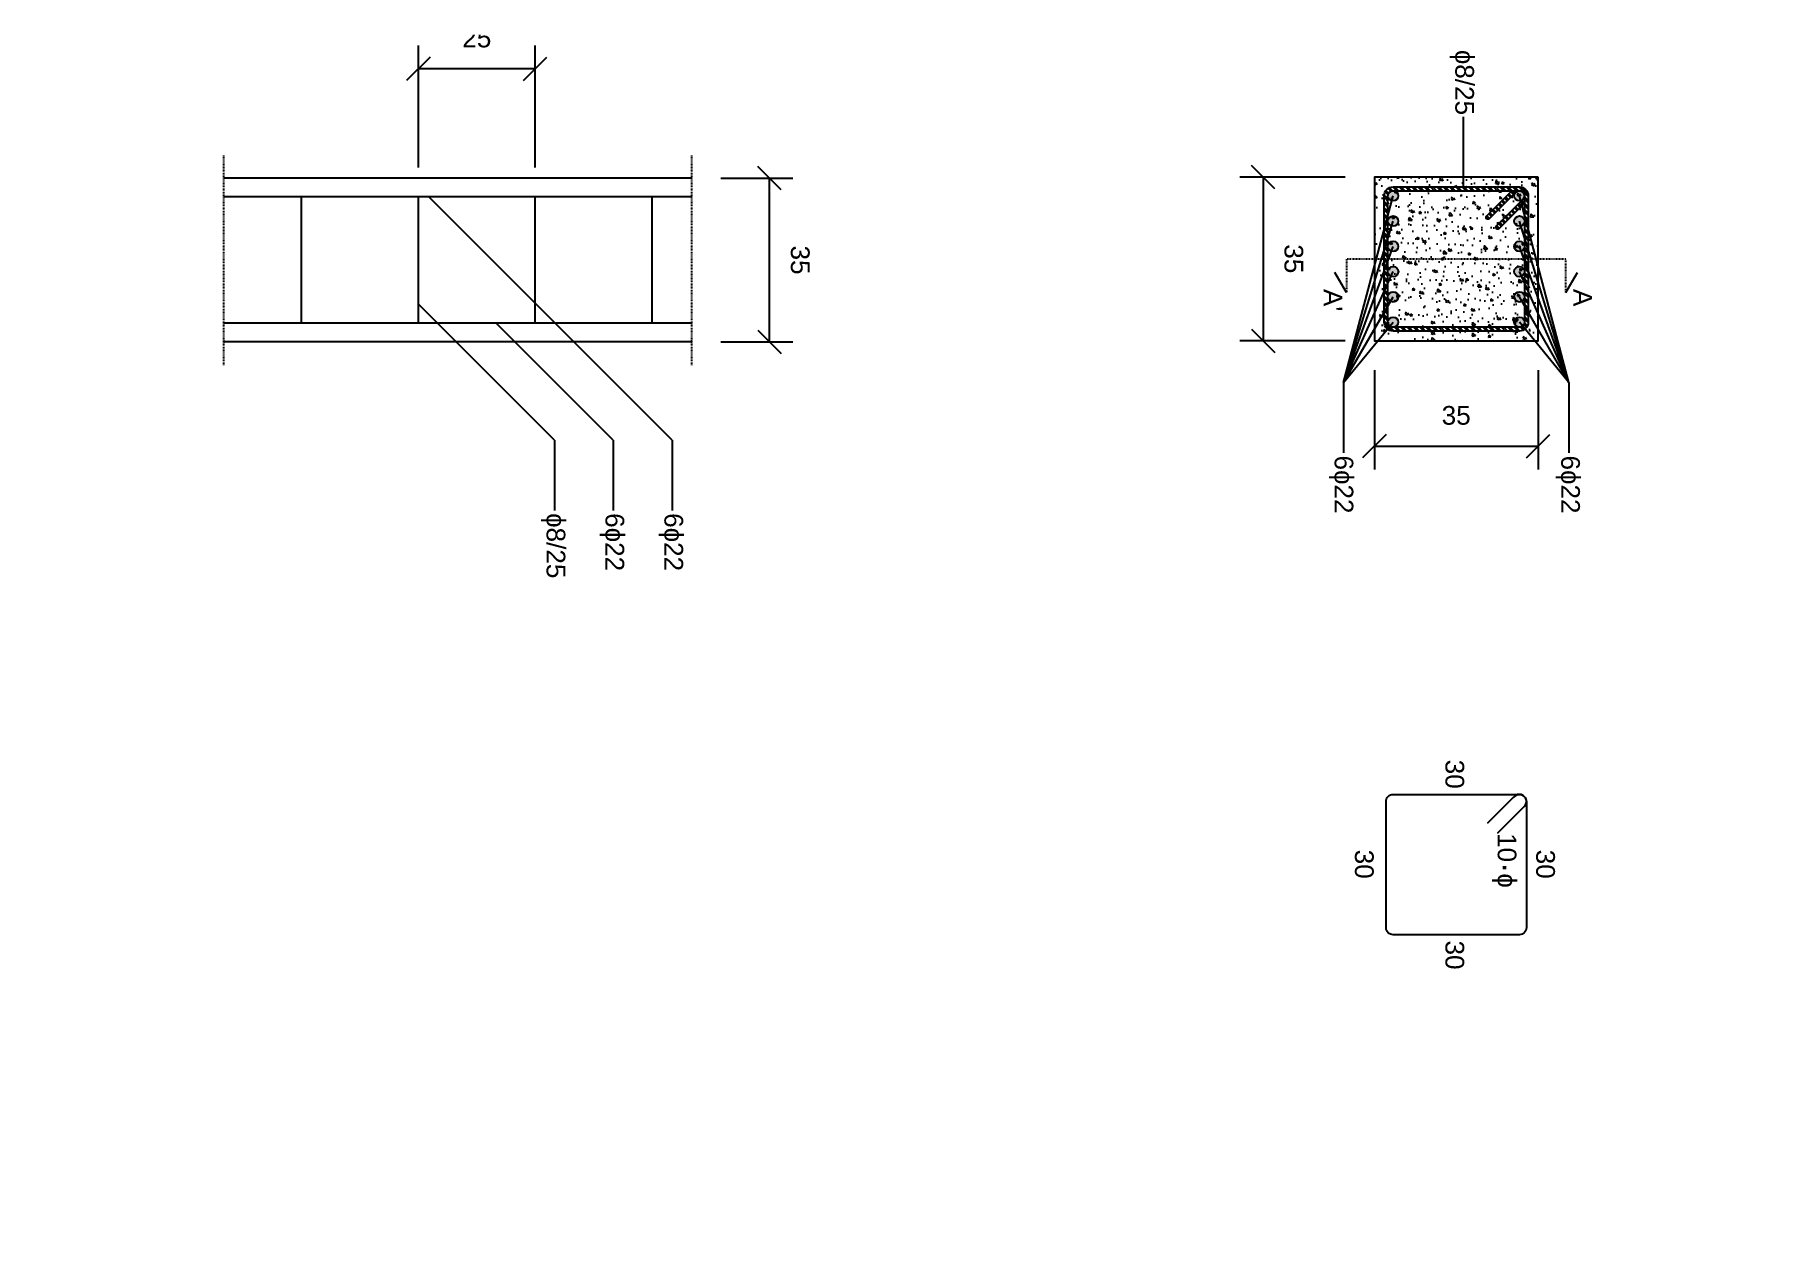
# Paper-space layout 'Armatura pilastro' of a CAD drawing. Header units: millimetres. Extents: x 0 to 29.6, y 0 to 20.8.
# The model-space entities are those that its viewports show. They can reach past a viewport. Long polylines and large blocks are cut down to what shows.
import ezdxf

# ---------------------------------------------------------------- set-up
doc = ezdxf.new("R2010")
doc.units = ezdxf.units.MM
doc.header["$LTSCALE"] = 0.025
doc.linetypes.add('ACAD_ISO04W100', pattern=[30, 24, -3, 0, -3])
for name, color, linetype in [('armatura flessione', 1, 'Continuous'), ('armatura taglio', 1, 'Continuous'), ('cls', 3, 'Continuous'), ('proiezioni', 4, 'Continuous'), ('quote', 2, 'Continuous'), ('quote staffe', 2, 'Continuous'), ('retini', 9, 'Continuous'), ('sezione', 4, 'Continuous'), ('testi', 2, 'Continuous'), ('testi staffe', 2, 'Continuous')]:
    doc.layers.add(name, color=color, linetype=linetype)
doc.layers.get('0').off()
doc.styles.get("Standard").update_dxf_attribs({"font": 'arial.ttf'})
doc.dimstyles.new('Quote particolari', dxfattribs={"dimtxt": 0.04, "dimasz": 0.05, "dimexe": 0.05, "dimexo": 0.0625, "dimgap": 0.045, "dimtad": 1, "dimdec": 0, "dimlfac": 100, "dimzin": 0, "dimdsep": 46, "dimtxsty": 'Standard', "dimblk": 'OBLIQUE', "dimcen": 0, "dimclrd": 256, "dimclrt": 256, "dimadec": 0, "dimazin": 0, "dimtfac": 1, "dimtdec": 0, "dimtofl": 0, "dimtmove": 0, "dimatfit": 3, "dimldrblk": 'OBLIQUE', "dimfxl": 1, "dimtolj": 1, "dimtzin": 0, "dimlwd": 25, "dimarcsym": 0})

# ---------------------------------------------------------------- blocks, each defined once
blk = doc.blocks.new('_Oblique')
at = {"color": 0, "linetype": 'ByBlock', "lineweight": -2}
blk.add_line((-0.5, -0.5), (0.5, 0.5), dxfattribs=at)
blk = doc.blocks.new('*D56')
at = {"layer": 'Defpoints', "color": 0, "transparency": 16777216}
for p in [(2044.0895, 2363.3282), (2044.4395, 2363.3282), (2044.4395, 2363.0903)]:
    blk.add_point(p, dxfattribs=at)
at = {"layer": 'quote', "color": 0, "lineweight": -2, "transparency": 16777216}
for p, q in [((2044.0895, 2363.2657), (2044.0895, 2363.0403)), ((2044.4395, 2363.2657), (2044.4395, 2363.0403))]:
    blk.add_line(p, q, dxfattribs=at)
at = {"layer": 'quote', "lineweight": 25, "transparency": 16777216}
blk.add_line((2044.0895, 2363.0903), (2044.4395, 2363.0903), dxfattribs=at)
at = {"layer": 'quote', "lineweight": 25, "transparency": 16777216, "xscale": 0.05, "yscale": 0.05, "zscale": 0.05, "rotation": 180}
blk.add_blockref('_Oblique', (2044.0895, 2363.0903), dxfattribs=at)
at = {"layer": 'quote', "lineweight": 25, "transparency": 16777216, "xscale": 0.05, "yscale": 0.05, "zscale": 0.05}
blk.add_blockref('_Oblique', (2044.4395, 2363.0903), dxfattribs=at)
at = {"layer": 'quote', "transparency": 16777216, "insert": (2044.264, 2363.1558), "char_height": 0.04, "attachment_point": 5}
blk.add_mtext('\\A1;35', dxfattribs=at)
blk = doc.blocks.new('*D57')
at = {"layer": 'Defpoints', "color": 0, "transparency": 16777216}
for p in [(2044.4395, 2363.6782), (2044.6643, 2363.6782), (2044.4395, 2363.3282)]:
    blk.add_point(p, dxfattribs=at)
at = {"layer": 'quote', "color": 0, "lineweight": -2, "transparency": 16777216}
for p, q in [((2044.502, 2363.6782), (2044.7143, 2363.6782)), ((2044.502, 2363.3282), (2044.7143, 2363.3282))]:
    blk.add_line(p, q, dxfattribs=at)
at = {"layer": 'quote', "lineweight": 25, "transparency": 16777216}
blk.add_line((2044.6643, 2363.3282), (2044.6643, 2363.6782), dxfattribs=at)
at = {"layer": 'quote', "lineweight": 25, "transparency": 16777216, "xscale": 0.05, "yscale": 0.05, "zscale": 0.05}
for p, rotation in [((2044.6643, 2363.6782), 90), ((2044.6643, 2363.3282), 270)]:
    blk.add_blockref('_Oblique', p, dxfattribs=dict(at, rotation=rotation))
at = {"layer": 'quote', "transparency": 16777216, "insert": (2044.5989, 2363.5032), "char_height": 0.04, "attachment_point": 5, "rotation": 90}
blk.add_mtext('\\A1;35', dxfattribs=at)
blk = doc.blocks.new('*D58')
at = {"layer": 'Defpoints', "color": 0, "transparency": 16777216}
for p in [(2044.0917, 2362.035), (2044.0917, 2361.8686), (2044.4417, 2361.8686)]:
    blk.add_point(p, dxfattribs=at)
at = {"layer": 'quote', "color": 0, "lineweight": -2, "transparency": 16777216}
for p, q in [((2044.0917, 2361.9311), (2044.0917, 2362.085)), ((2044.4417, 2361.9311), (2044.4417, 2362.085))]:
    blk.add_line(p, q, dxfattribs=at)
at = {"layer": 'quote', "lineweight": 25, "transparency": 16777216}
blk.add_line((2044.4417, 2362.035), (2044.0917, 2362.035), dxfattribs=at)
at = {"layer": 'quote', "lineweight": 25, "transparency": 16777216, "xscale": 0.05, "yscale": 0.05, "zscale": 0.05, "rotation": 180}
blk.add_blockref('_Oblique', (2044.0917, 2362.035), dxfattribs=at)
at = {"layer": 'quote', "lineweight": 25, "transparency": 16777216, "xscale": 0.05, "yscale": 0.05, "zscale": 0.05}
blk.add_blockref('_Oblique', (2044.4417, 2362.035), dxfattribs=at)
at = {"layer": 'quote', "transparency": 16777216, "insert": (2044.2667, 2362.1005), "char_height": 0.04, "attachment_point": 5}
blk.add_mtext('\\A1;35', dxfattribs=at)
blk = doc.blocks.new('*D59')
at = {"layer": 'Defpoints', "color": 0, "transparency": 16777216}
for p in [(2044.1317, 2361.5342), (2043.858, 2361.2842), (2044.1317, 2361.2842)]:
    blk.add_point(p, dxfattribs=at)
at = {"layer": 'quote staffe', "color": 0, "lineweight": -2, "transparency": 16777216}
for p, q in [((2044.0692, 2361.5342), (2043.808, 2361.5342)), ((2044.0692, 2361.2842), (2043.808, 2361.2842))]:
    blk.add_line(p, q, dxfattribs=at)
at = {"layer": 'quote staffe', "lineweight": 25, "transparency": 16777216}
blk.add_line((2043.858, 2361.5342), (2043.858, 2361.2842), dxfattribs=at)
at = {"layer": 'quote staffe', "lineweight": 25, "transparency": 16777216, "xscale": 0.05, "yscale": 0.05, "zscale": 0.05}
for p, rotation in [((2043.858, 2361.5342), 90), ((2043.858, 2361.2842), 270)]:
    blk.add_blockref('_Oblique', p, dxfattribs=dict(at, rotation=rotation))
at = {"layer": 'quote staffe', "transparency": 16777216, "insert": (2043.7925, 2361.4092), "char_height": 0.04, "attachment_point": 5, "rotation": 90}
blk.add_mtext('\\A1;25', dxfattribs=at)

msp = doc.modelspace()

# ---------------------------------------------------------------- hatches: boundary and pattern name
at = {"layer": 'armatura taglio'}
h = msp.add_hatch(dxfattribs=at)
h.set_pattern_fill('ANSI32', color=1, scale=0.001)
h.paths.add_polyline_path([(2044.4185, 2363.6382, 0.414214), (2044.3995, 2363.6572), (2044.1295, 2363.6572, 0.414214), (2044.1105, 2363.6382), (2044.1105, 2363.3682, 0.414214), (2044.1295, 2363.3492), (2044.3995, 2363.3492, 0.414214), (2044.4185, 2363.3682)])
h.paths.add_polyline_path([(2044.1185, 2363.6382, -0.414214), (2044.1295, 2363.6492), (2044.3995, 2363.6492, -0.414214), (2044.4105, 2363.6382), (2044.4105, 2363.3682, -0.414214), (2044.3995, 2363.3572), (2044.1295, 2363.3572, -0.414214), (2044.1185, 2363.3682)], flags=16)
h.paths.add_polyline_path([(2044.1405, 2363.6382, -1), (2044.1185, 2363.6382, -1)], flags=0)
h.paths.add_polyline_path([(2044.1725, 2363.6382, -1), (2044.1945, 2363.6382, -1)], flags=0)
h.paths.add_polyline_path([(2044.2265, 2363.6382, -1), (2044.2485, 2363.6382, -1)], flags=0)
h.paths.add_polyline_path([(2044.2805, 2363.6382, -1), (2044.3025, 2363.6382, -1)], flags=0)
h.paths.add_polyline_path([(2044.3345, 2363.6382, -1), (2044.3565, 2363.6382, -1)], flags=0)
h.paths.add_polyline_path([(2044.1405, 2363.3682, -1), (2044.1185, 2363.3682, -1)], flags=0)
h.paths.add_polyline_path([(2044.1945, 2363.3682, -1), (2044.1725, 2363.3682, -1)], flags=0)
h.paths.add_polyline_path([(2044.2485, 2363.3682, -1), (2044.2265, 2363.3682, -1)], flags=0)
h.paths.add_polyline_path([(2044.3025, 2363.3682, -1), (2044.2805, 2363.3682, -1)], flags=0)
h.paths.add_polyline_path([(2044.3565, 2363.3682, -1), (2044.3345, 2363.3682, -1)], flags=0)
h.paths.add_polyline_path([(2044.4105, 2363.3682, -1), (2044.3885, 2363.3682, -1)], flags=0)
h.paths.add_polyline_path([(2044.1217, 2363.6305, -0.198912), (2044.1185, 2363.6382), (2044.1185, 2363.6224), (2044.1726, 2363.5682, 1), (2044.1783, 2363.5739)], flags=16)
h.paths.add_polyline_path([(2044.1453, 2363.6492), (2044.1295, 2363.6492, -0.198912), (2044.1372, 2363.646), (2044.1938, 2363.5894, 1), (2044.1995, 2363.5951)], flags=0)
h = msp.add_hatch(dxfattribs=at)
h.set_pattern_fill('ANSI32', color=1, scale=0.001)
h.paths.add_polyline_path([(2044.1453, 2363.6492), (2044.1295, 2363.6492, -0.198912), (2044.1372, 2363.646), (2044.1938, 2363.5894, 1), (2044.1995, 2363.5951)])
at = {"layer": 'retini'}
h = msp.add_hatch(dxfattribs=at)
h.set_pattern_fill('AR-CONC', color=256, scale=0.0003)
h.set_pattern_definition([(50, (0.66795, 0), (0.0546554007, -0.00478172566), [0.005715, -0.062865]), (355, (0.66795, 0), (-0.0105730264, 0.0573170536), [0.004572, -0.0502921753]), (100.4514447, (0.672505, -0.0004), (0.0440823741, 0.0525353256), [0.0048570026, -0.0534270734]), (46.1842, (0.66795, 0.01524), (0.0813237123, -0.0126126984), [0.0085725, -0.0942975]), (96.6355576, (0.67473, 0.01419), (0.0712212402, 0.0742278374), [0.007285507, -0.0801406824]), (351.1841512, (0.66795, 0.01524), (0.0712212402, 0.0742278374), [0.0068579901, -0.0754379196]), (21, (0.67557, 0.01143), (0.0454843174, -0.03067955946), [0.005715, -0.062865]), (326, (0.67557, 0.01143), (0.0185406085, 0.0552563898), [0.004572, -0.050292]), (71.451445, (0.67936, 0.008873), (0.0640249258, 0.0245768307), [0.0048570026, -0.0534269813]), (37.5, (0.66795, 0), (0.00092658098, 0.02536651166), [0, -0.0496824, 0, -0.051054, 0, -0.0504825]), (7.5, (0.66795, 0), (0.02004589875, 0.03005417245), [0, -0.0291084, 0, -0.0485394, 0, -0.0192405]), (327.5, (0.650958, 0), (0.04067717855, -0.0017186232), [0, -0.01905, 0, -0.059436, 0, -0.078867]), (317.5, (0.64334, 0), (0.0444387544, 0.0076279473), [0, -0.024765, 0, -0.0394716, 0, -0.056007])])
h.paths.add_polyline_path([(2044.4395, 2363.6782), (2044.0895, 2363.6782), (2044.0895, 2363.3282), (2044.4395, 2363.3282)])
h.paths.add_polyline_path([(2044.3995, 2363.6572, -0.414214), (2044.4185, 2363.6382), (2044.4185, 2363.3682, -0.414214), (2044.3995, 2363.3492), (2044.1295, 2363.3492, -0.414214), (2044.1105, 2363.3682), (2044.1105, 2363.6382, -0.414214), (2044.1295, 2363.6572)], flags=16)
h = msp.add_hatch(dxfattribs=at)
h.set_pattern_fill('AR-CONC', color=256, scale=0.0003)
h.set_pattern_definition([(50, (0.64493, 0), (0.0546554007, -0.00478172566), [0.005715, -0.062865]), (355, (0.64493, 0), (-0.0105730264, 0.0573170536), [0.004572, -0.0502921753]), (100.4514447, (0.649485, -0.0004), (0.0440823741, 0.0525353256), [0.0048570026, -0.0534270734]), (46.1842, (0.64493, 0.01524), (0.0813237123, -0.0126126984), [0.0085725, -0.0942975]), (96.6355576, (0.65171, 0.01419), (0.0712212402, 0.0742278374), [0.007285507, -0.0801406824]), (351.1841512, (0.64493, 0.01524), (0.0712212402, 0.0742278374), [0.0068579901, -0.0754379196]), (21, (0.65255, 0.01143), (0.0454843174, -0.03067955946), [0.005715, -0.062865]), (326, (0.65255, 0.01143), (0.0185406085, 0.0552563898), [0.004572, -0.050292]), (71.451445, (0.65634, 0.008873), (0.0640249258, 0.0245768307), [0.0048570026, -0.0534269813]), (37.5, (0.64493, 0), (0.00092658098, 0.02536651166), [0, -0.0496824, 0, -0.051054, 0, -0.0504825]), (7.5, (0.64493, 0), (0.02004589875, 0.03005417245), [0, -0.0291084, 0, -0.0485394, 0, -0.0192405]), (327.5, (0.627937, 0), (0.04067717855, -0.0017186232), [0, -0.01905, 0, -0.059436, 0, -0.078867]), (317.5, (0.620317, 0), (0.0444387544, 0.0076279473), [0, -0.024765, 0, -0.0394716, 0, -0.056007])])
h.paths.add_polyline_path([(2044.4105, 2363.6382, 0.414214), (2044.3995, 2363.6492), (2044.1453, 2363.6492), (2044.1995, 2363.5951, -1), (2044.1938, 2363.5894), (2044.1372, 2363.646, 1), (2044.1217, 2363.6305), (2044.1783, 2363.5739, -1), (2044.1726, 2363.5682), (2044.1185, 2363.6224), (2044.1185, 2363.3682, 0.414214), (2044.1295, 2363.3572), (2044.3995, 2363.3572, 0.414214), (2044.4105, 2363.3682)])
h = msp.add_hatch(color=1, dxfattribs=at)
h.dxf.hatch_style = 1
h.paths.add_polyline_path([(2044.1405, 2363.6382, 1), (2044.1185, 2363.6382, 1)])
h.paths.add_polyline_path([(2044.1725, 2363.6382, 1), (2044.1945, 2363.6382, 1)])
h.paths.add_polyline_path([(2044.2265, 2363.6382, 1), (2044.2485, 2363.6382, 1)])
h.paths.add_polyline_path([(2044.3025, 2363.6382, 1), (2044.2805, 2363.6382, 1)])
h.paths.add_polyline_path([(2044.3345, 2363.6382, 1), (2044.3565, 2363.6382, 1)])
h.paths.add_polyline_path([(2044.3885, 2363.6382, 1), (2044.4105, 2363.6382, 1)])
h.paths.add_polyline_path([(2044.3885, 2363.3682, 1), (2044.4105, 2363.3682, 1)])
h.paths.add_polyline_path([(2044.3345, 2363.3682, 1), (2044.3565, 2363.3682, 1)])
h.paths.add_polyline_path([(2044.2805, 2363.3682, 1), (2044.3025, 2363.3682, 1)])
h.paths.add_polyline_path([(2044.2265, 2363.3682, 1), (2044.2485, 2363.3682, 1)])
h.paths.add_polyline_path([(2044.1725, 2363.3682, 1), (2044.1945, 2363.3682, 1)])
h.paths.add_polyline_path([(2044.1185, 2363.3682, 0.414214), (2044.1295, 2363.3572, 0.414214), (2044.1405, 2363.3682, 1)])

# ---------------------------------------------------------------- linework, layer by layer
at = {"layer": 'armatura flessione'}
for p, q in [((2044.1317, 2361.8686), (2044.1317, 2360.8686)), ((2044.4017, 2361.8686), (2044.4017, 2360.8686))]:
    msp.add_line(p, q, dxfattribs=at)
for centre in [(2044.1295, 2363.6382), (2044.1835, 2363.6382), (2044.2375, 2363.6382), (2044.2915, 2363.6382), (2044.3455, 2363.6382), (2044.3995, 2363.6382), (2044.1295, 2363.3682), (2044.1835, 2363.3682), (2044.2375, 2363.3682), (2044.2915, 2363.3682), (2044.3455, 2363.3682), (2044.3995, 2363.3682)]:
    msp.add_circle(centre, 0.011, dxfattribs=at)
at = {"layer": 'armatura taglio'}
for p, q in [((2044.4017, 2361.7842), (2044.1317, 2361.7842)), ((2044.4017, 2361.5342), (2044.1317, 2361.5342)), ((2044.4017, 2361.2842), (2044.1317, 2361.2842)), ((2044.4017, 2361.0342), (2044.1317, 2361.0342))]:
    msp.add_line(p, q, dxfattribs=at)
for points in [[(2044.4185, 2363.6382), (2044.4185, 2363.3682, -0.414214), (2044.3995, 2363.3492), (2044.1295, 2363.3492, -0.414214), (2044.1105, 2363.3682), (2044.1105, 2363.6382, -0.414214), (2044.1295, 2363.6572), (2044.3995, 2363.6572, -0.414214)], [(2044.4105, 2363.6382), (2044.4105, 2363.3682, -0.414214), (2044.3995, 2363.3572), (2044.1295, 2363.3572, -0.414214), (2044.1185, 2363.3682), (2044.1185, 2363.6382, -0.414214), (2044.1295, 2363.6492), (2044.3995, 2363.6492, -0.414214)], [(2045.7087, 2363.6382), (2045.7087, 2363.3682, -0.414214), (2045.6937, 2363.3532), (2045.4237, 2363.3532, -0.414214), (2045.4087, 2363.3682), (2045.4087, 2363.6382, -0.414214), (2045.4237, 2363.6532), (2045.6937, 2363.6532, -0.414214)]]:
    msp.add_lwpolyline(points, format="xyb", close=True, dxfattribs=at)
for points in [[(2044.1453, 2363.6492), (2044.1995, 2363.5951, -1), (2044.1938, 2363.5894), (2044.1372, 2363.646, 1), (2044.1217, 2363.6305), (2044.1783, 2363.5739, -1), (2044.1726, 2363.5682), (2044.1185, 2363.6224)], [(2045.4368, 2363.6464), (2045.4344, 2363.6488, 1), (2045.4131, 2363.6276), (2045.4156, 2363.6252)]]:
    msp.add_lwpolyline(points, format="xyb", dxfattribs=at)
for points in [[(2045.4368, 2363.6464), (2045.4909, 2363.5923)], [(2045.4156, 2363.6252), (2045.4697, 2363.5711)]]:
    msp.add_lwpolyline(points, close=True, dxfattribs=at)
at = {"layer": 'cls'}
for p, q in [((2044.0917, 2361.8686), (2044.0917, 2360.8686)), ((2044.4417, 2361.8686), (2044.4417, 2360.8686))]:
    msp.add_line(p, q, dxfattribs=at)
msp.add_lwpolyline([(2044.0895, 2363.6782), (2044.0895, 2363.3282), (2044.4395, 2363.3282), (2044.4395, 2363.6782)], close=True, dxfattribs=at)
at = {"layer": 'proiezioni', "linetype": 'ACAD_ISO04W100', "ltscale": 0.0025}
for points in [[(2044.4917, 2361.8686), (2044.0417, 2361.8686)], [(2044.4917, 2360.8686), (2044.0417, 2360.8686)]]:
    msp.add_lwpolyline(points, dxfattribs=at)
at = {"layer": 'sezione'}
for points in [[(2044.3364, 2363.7375), (2044.3364, 2363.7375), (2044.2931, 2363.7625)], [(2044.3364, 2363.2689), (2044.3364, 2363.2689), (2044.2931, 2363.2439)]]:
    msp.add_lwpolyline(points, dxfattribs=at)
at = {"layer": 'sezione', "linetype": 'ACAD_ISO04W100', "ltscale": 0.0025}
msp.add_lwpolyline([(2044.3364, 2363.7375), (2044.2645, 2363.7375), (2044.2645, 2363.5032), (2044.2645, 2363.2689), (2044.3364, 2363.2689)], dxfattribs=at)
at = {"layer": 'testi'}
for p, q in [((2044.5286, 2363.7443), (2044.1295, 2363.6382)), ((2044.5286, 2363.7443), (2044.1835, 2363.6382)), ((2044.5286, 2363.7443), (2044.2375, 2363.6382)), ((2044.5286, 2363.7443), (2044.2915, 2363.6382)), ((2044.5286, 2363.7443), (2044.3455, 2363.6382)), ((2044.5286, 2363.7443), (2044.3995, 2363.6382)), ((2044.5286, 2363.7443), (2044.6786, 2363.7443)), ((2044.5286, 2363.2622), (2044.1295, 2363.3682)), ((2044.5286, 2363.2622), (2044.1835, 2363.3682)), ((2044.5286, 2363.2622), (2044.2375, 2363.3682)), ((2044.5286, 2363.2622), (2044.2915, 2363.3682)), ((2044.5286, 2363.2622), (2044.3455, 2363.3682)), ((2044.5286, 2363.2622), (2044.3995, 2363.3682)), ((2044.5286, 2363.2622), (2044.6786, 2363.2622)), ((2044.6518, 2361.8269), (2044.1317, 2361.3068)), ((2044.6518, 2361.8269), (2044.8018, 2361.8269)), ((2044.6518, 2361.7009), (2044.4017, 2361.4509)), ((2044.6518, 2361.7009), (2044.8018, 2361.7009)), ((2044.6518, 2361.575), (2044.3609, 2361.2842)), ((2044.6518, 2361.575), (2044.8018, 2361.575))]:
    msp.add_line(p, q, dxfattribs=at)
at = {"layer": 'testi staffe'}
msp.add_line((2043.9607, 2363.5182), (2044.1135, 2363.5182), dxfattribs=at)

# ---------------------------------------------------------------- texts
at = {"layer": 'quote staffe', "char_height": 0.04}
for s, insert, attachment_point in [('\\A1;30', (2045.5268, 2363.7143), 1), ('\\A1;10{\\H1.29167x;·}ɸ', (2045.4912, 2363.6378), 1), ('\\A1;30', (2045.3966, 2363.5202), 3), ('\\A1;30', (2045.7209, 2363.5202), 1), ('\\A1;30', (2045.5268, 2363.2862), 7)]:
    msp.add_mtext_dynamic_manual_height_columns(s, width=0.039374, gutter_width=0.25, heights=[0], dxfattribs=dict(at, insert=insert, attachment_point=attachment_point))
at = {"layer": 'sezione', "char_height": 0.04, "attachment_point": 1}
for s, insert in [('A', (2044.3284, 2363.7939)), ("A'", (2044.3284, 2363.2595))]:
    msp.add_mtext_dynamic_manual_height_columns(s, width=0.269754, gutter_width=0.625, heights=[0], dxfattribs=dict(at, insert=insert))
at = {"layer": 'testi', "char_height": 0.04, "attachment_point": 1}
for s, insert in [('6ɸ22', (2044.6844, 2363.7677)), ('6ɸ22', (2044.6844, 2363.2832)), ('6ɸ22', (2044.8076, 2361.8503)), ('6ɸ22', (2044.8076, 2361.7243)), ('ɸ8/25', (2044.8076, 2361.5984))]:
    msp.add_mtext_dynamic_manual_height_columns(s, width=0.269754, gutter_width=0.625, heights=[0], dxfattribs=dict(at, insert=insert))
at = {"layer": 'testi staffe', "insert": (2043.8175, 2363.5413), "char_height": 0.04, "attachment_point": 1}
msp.add_mtext_dynamic_manual_height_columns('ɸ8/25', width=0.122672, gutter_width=0.625, heights=[0], dxfattribs=at)

# ---------------------------------------------------------------- dimensions: what is measured, and where the dimension line sits
at = {"layer": 'quote'}
dim = msp.add_linear_dim(base=(2044.6643, 2363.6782), p1=(2044.4395, 2363.3282), p2=(2044.4395, 2363.6782), angle=90, dimstyle='Quote particolari', dxfattribs=at)
dim.commit()
dim.dimension.update_dxf_attribs({"geometry": '*D57', "text_midpoint": (2044.5989, 2363.5032)})
dim = msp.add_linear_dim(base=(2044.4395, 2363.0903), p1=(2044.0895, 2363.3282), p2=(2044.4395, 2363.3282), dimstyle='Quote particolari', dxfattribs=at)
dim.commit()
dim.dimension.update_dxf_attribs({"geometry": '*D56', "text_midpoint": (2044.264, 2363.0903), "dimtype": 160})
dim = msp.add_linear_dim(base=(2044.0917, 2362.035), p1=(2044.4417, 2361.8686), p2=(2044.0917, 2361.8686), dimstyle='Quote particolari', dxfattribs=at)
dim.commit()
dim.dimension.update_dxf_attribs({"geometry": '*D58', "text_midpoint": (2044.2667, 2362.1005)})
at = {"layer": 'quote staffe'}
dim = msp.add_linear_dim(base=(2043.858, 2361.2842), p1=(2044.1317, 2361.5342), p2=(2044.1317, 2361.2842), angle=270, dimstyle='Quote particolari', dxfattribs=at)
dim.commit()
dim.dimension.update_dxf_attribs({"geometry": '*D59', "text_midpoint": (2043.7925, 2361.4092)})

psp = doc.layouts.new('Armatura pilastro')

# ---------------------------------------------------------------- viewports
at = {"layer": '0', "view_target_point": (2022.0109, 2360.8319), "view_twist_angle": 270}
psp.add_viewport(center=(14.817, 10.419), size=(29.604, 20.82022), view_center_point=(1.4821, -23.0753), view_height=2.602528, dxfattribs=at)

doc.saveas('drawing.dxf')
